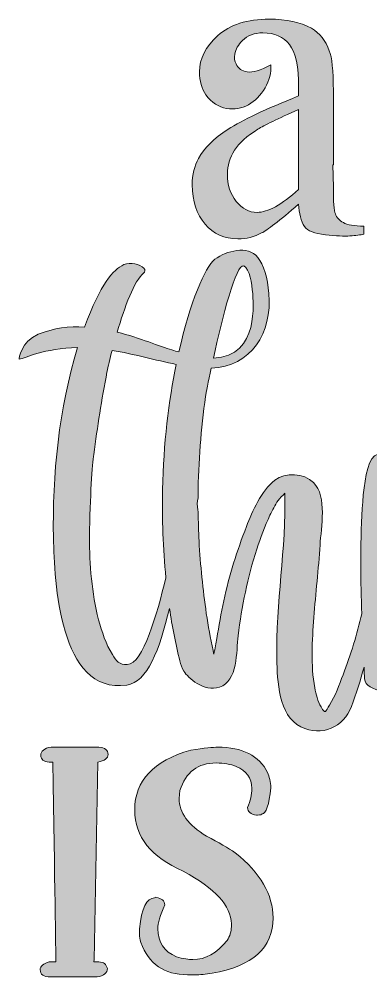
# Model space of a CAD drawing. Header units: inches. Extents: x 129 to 952, y -977 to -102.
# Drawn here: x 129 to 284.8, y -577 to -152.7 of the extents above; entities that cross this region are included whole.
import ezdxf

# ---------------------------------------------------------------- set-up
doc = ezdxf.new("R2010")
doc.units = ezdxf.units.IN
doc.header["$MEASUREMENT"] = 0
doc.layers.add('Layer 1', color=7, linetype='Continuous')

# ---------------------------------------------------------------- blocks, each defined once
blk = doc.blocks.new('block 2')
at = {"layer": 'Layer 1', "true_color": 0xffffff}
h = blk.add_hatch(color=7, dxfattribs=at)
h.dxf.hatch_style = 2
edge = h.paths.add_edge_path()
edge.add_spline(control_points=[(225.9, -250.02), (229.67, -250.02), (233.18, -249.15), (236.42, -247.39), (238.72, -246.31), (244.18, -242.06), (252.82, -234.64), (252.95, -238.83), (253.83, -242.13), (255.45, -244.56), (256.79, -246.45), (259.86, -247.66), (264.66, -248.2), (269.44, -248.74), (273.09, -248.91), (275.58, -248.71), (278.08, -248.51), (280.14, -248.27), (281.76, -248), (281.76, -248), (281.76, -244.36), (281.76, -244.36), (277.44, -244.36), (274.4, -243.85), (272.65, -242.84), (270.89, -241.83), (269.71, -240.55), (269.11, -238.99), (268.5, -237.44), (268.2, -233.5), (268.2, -227.15), (268.2, -227.15), (267.99, -217.24), (267.99, -217.24), (267.99, -217.24), (268.2, -217.24), (268.2, -217.24), (268.2, -217.1), (268.2, -216.9), (268.2, -216.63), (268.2, -216.36), (268.2, -216.09), (268.2, -215.82), (268.2, -215.82), (268.2, -184.45), (268.2, -184.45), (268.2, -175.41), (267.59, -169.47), (266.38, -166.64), (264.76, -162.19), (262.13, -158.88), (258.48, -156.72), (253.62, -154.03), (247.42, -152.68), (239.86, -152.68), (230.01, -152.68), (222.39, -155.11), (216.99, -159.96), (211.6, -164.82), (208.9, -170.15), (208.9, -175.95), (208.9, -180.13), (209.84, -183.57), (211.73, -186.27), (214.29, -189.65), (217.33, -191.64), (220.84, -192.24), (224.35, -192.85), (227.58, -192.31), (230.55, -190.62), (233.52, -188.94), (235.98, -186.44), (237.94, -183.14), (239.89, -179.83), (240.74, -176.42), (240.47, -172.92), (235.88, -175.34), (232.41, -176.39), (230.05, -176.05), (227.68, -175.72), (226.03, -174.53), (225.09, -172.51), (224.41, -171.3), (224.21, -169.88), (224.48, -168.26), (224.89, -165.97), (226.03, -163.94), (227.92, -162.19), (230.21, -159.9), (233.25, -158.75), (237.03, -158.75), (242.16, -158.75), (246.07, -160.47), (248.77, -163.91), (251.47, -167.35), (252.82, -173.72), (252.82, -183.03), (252.82, -183.03), (252.82, -186.68), (252.82, -186.68), (238.24, -192.48), (227.82, -197.4), (221.55, -201.45), (215.27, -205.5), (210.92, -209.82), (208.49, -214.4), (206.6, -217.64), (205.66, -221.56), (205.66, -226.14), (205.66, -233.29), (207.55, -239.06), (211.33, -243.45), (215.1, -247.83), (219.96, -250.02), (225.9, -250.02)], knot_values=[0, 0, 0, 0, 1, 1, 1, 2, 2, 2, 3, 3, 3, 4, 4, 4, 5, 5, 5, 6, 6, 6, 7, 7, 7, 8, 8, 8, 9, 9, 9, 10, 10, 10, 11, 11, 11, 12, 12, 12, 13, 13, 13, 14, 14, 14, 15, 15, 15, 16, 16, 16, 17, 17, 17, 18, 18, 18, 19, 19, 19, 20, 20, 20, 21, 21, 21, 22, 22, 22, 23, 23, 23, 24, 24, 24, 25, 25, 25, 26, 26, 26, 27, 27, 27, 28, 28, 28, 29, 29, 29, 30, 30, 30, 31, 31, 31, 32, 32, 32, 33, 33, 33, 34, 34, 34, 35, 35, 35, 36, 36, 36, 37, 37, 37, 38, 38, 38, 38], degree=3, periodic=1)
edge = h.paths.add_edge_path()
edge.add_spline(control_points=[(224.38, -210.76), (226.47, -207.52), (229.95, -204.42), (234.8, -201.45), (237.5, -199.7), (243.51, -196.8), (252.82, -192.75), (252.82, -192.75), (252.82, -228.17), (252.82, -228.17), (245.26, -234.91), (239.12, -238.28), (234.4, -238.28), (230.89, -238.28), (227.82, -236.67), (225.19, -233.43), (222.56, -230.19), (221.24, -226.14), (221.24, -221.29), (221.24, -217.51), (222.29, -214), (224.38, -210.76)], knot_values=[0, 0, 0, 0, 1, 1, 1, 2, 2, 2, 3, 3, 3, 4, 4, 4, 5, 5, 5, 6, 6, 6, 7, 7, 7, 7], degree=3, periodic=1)
h = blk.add_hatch(color=7, dxfattribs=at)
h.dxf.hatch_style = 2
edge = h.paths.add_edge_path()
edge.add_spline(control_points=[(144.18, -382.53), (144.61, -401.56), (146.65, -452.04), (176.65, -447.71), (185.82, -446.44), (191.18, -431.99), (195.6, -413.72), (196.79, -421.62), (198.32, -429.35), (200.19, -437), (200.61, -438.62), (201.04, -440.23), (201.97, -441.59), (203.84, -444.48), (210.72, -450.85), (217.78, -448.65), (225.94, -446.1), (225.17, -432.67), (226.02, -425.87), (227.64, -412.87), (230.19, -400.04), (234.26, -387.54), (235.96, -382.44), (237.75, -377.34), (240.13, -372.5), (241.15, -370.21), (242.34, -368), (243.7, -365.96), (244.29, -365.02), (245.82, -363.75), (246.67, -362.64), (247.35, -387.2), (242.68, -411.51), (243.19, -436.07), (243.36, -445.67), (243.78, -461.22), (253.81, -466.24), (263.07, -470.74), (272.85, -466.32), (276.25, -457.23), (278.35, -451.59), (280.19, -445.77), (281.79, -439.84), (281.88, -441.55), (281.96, -443.27), (282.04, -444.99), (282.3, -450.68), (297.42, -452.81), (297.59, -447.03), (297.59, -446.27), (297.68, -445.42), (297.68, -444.65), (297.68, -444.65), (297.76, -444.65), (297.76, -444.65), (297.76, -444.23), (297.68, -443.63), (297.68, -443.12), (297.76, -431.31), (297.17, -418.22), (299.21, -406.92), (302.01, -379.04), (313.49, -356.61), (322.58, -359.92), (327.42, -361.71), (323.94, -388.65), (317.91, -388.82), (314.85, -388.9), (314, -385.5), (315.36, -383.46), (316.97, -381.08), (310.17, -381.17), (309.24, -381.76), (307.28, -384.31), (307.62, -389.92), (311.45, -392.47), (317.23, -396.38), (322.41, -394.26), (327.59, -389.07), (337.37, -379.47), (338.98, -348.79), (325.13, -348.03), (311.36, -347.26), (303.88, -365.45), (298.1, -380.32), (297.42, -382.02), (296.83, -383.63), (296.23, -385.33), (296.32, -380.83), (296.49, -376.24), (296.66, -371.82), (297.08, -364), (297, -357.46), (298.7, -348.7), (299.8, -343.27), (287.57, -343.44), (285.19, -347.43), (282.47, -352.1), (281.45, -361.88), (281.02, -369.44), (280.51, -377.77), (280.34, -386.27), (280.34, -394.6), (280.38, -401.77), (280.56, -408.94), (280.79, -416.1), (278.7, -425.18), (275.98, -434.15), (272.51, -443.12), (270.81, -447.71), (269.11, -452.38), (266.47, -456.55), (264.77, -459.44), (264.69, -460.88), (262.82, -457.4), (261.29, -454.85), (260.53, -451.79), (260.01, -448.9), (258.06, -438.79), (258.83, -427.99), (259.59, -417.71), (260.35, -407.09), (261.63, -396.38), (262.31, -385.59), (262.82, -377.94), (265.54, -364.17), (259.42, -357.97), (255.26, -353.72), (246.93, -353.29), (242.25, -356.95), (236.22, -361.79), (232.39, -370.46), (229.68, -377.51), (225.51, -388.14), (222.11, -399.1), (219.65, -410.4), (218.37, -415.84), (217.52, -421.54), (216.5, -427.14), (216.16, -429.01), (215.82, -431.48), (215.23, -433.94), (215.14, -433.35), (215.06, -432.84), (214.89, -432.33), (213.78, -426.98), (212.76, -421.45), (211.91, -415.93), (210.38, -405.3), (209.28, -394.68), (208.68, -383.89), (208.52, -379.64), (208.35, -375.22), (208.26, -370.8), (208.26, -370.8), (208.26, -370.72), (208.26, -370.72), (208.26, -370.46), (208.17, -370.29), (208.17, -370.04), (207.75, -368.17), (207.92, -366.55), (208.26, -364.77), (208.26, -364.37), (208.26, -363.9), (208.26, -363.49), (208.43, -348.88), (209.53, -334.26), (211.57, -319.81), (211.83, -318.2), (212.76, -313.44), (214.04, -307.32), (231.8, -306.72), (241.23, -291.51), (239.62, -274.26), (239.11, -267.21), (237.41, -261.6), (234.69, -258.2), (230.19, -252.76), (220.84, -255.31), (215.74, -259.05), (211.23, -262.53), (204.77, -278.08), (199.76, -300.09), (198.74, -299.84), (197.72, -299.58), (196.7, -299.24), (191.35, -297.8), (182.6, -293.89), (172.4, -291.34), (175.63, -280.21), (180.05, -268.4), (184.13, -265.25), (184.81, -264.74), (184.89, -263.64), (184.29, -263.04), (182.26, -261.09), (178.52, -260.24), (175.29, -261.43), (170.61, -263.81), (165.17, -269.59), (157.95, -289.13), (151.24, -288.71), (144.27, -289.47), (137.47, -292.28), (129.65, -295.42), (128.97, -303.32), (128.97, -303.32), (131.77, -302.9), (139.93, -298.48), (154.89, -298.22), (146.65, -324.91), (143.59, -354.91), (144.18, -382.53)], knot_values=[0, 0, 0, 0, 1, 1, 1, 2, 2, 2, 3, 3, 3, 4, 4, 4, 5, 5, 5, 6, 6, 6, 7, 7, 7, 8, 8, 8, 9, 9, 9, 10, 10, 10, 11, 11, 11, 12, 12, 12, 13, 13, 13, 14, 14, 14, 15, 15, 15, 16, 16, 16, 17, 17, 17, 18, 18, 18, 19, 19, 19, 20, 20, 20, 21, 21, 21, 22, 22, 22, 23, 23, 23, 24, 24, 24, 25, 25, 25, 26, 26, 26, 27, 27, 27, 28, 28, 28, 29, 29, 29, 30, 30, 30, 31, 31, 31, 32, 32, 32, 33, 33, 33, 34, 34, 34, 35, 35, 35, 36, 36, 36, 37, 37, 37, 38, 38, 38, 39, 39, 39, 40, 40, 40, 41, 41, 41, 42, 42, 42, 43, 43, 43, 44, 44, 44, 45, 45, 45, 46, 46, 46, 47, 47, 47, 48, 48, 48, 49, 49, 49, 50, 50, 50, 51, 51, 51, 52, 52, 52, 53, 53, 53, 54, 54, 54, 55, 55, 55, 56, 56, 56, 57, 57, 57, 58, 58, 58, 59, 59, 59, 60, 60, 60, 61, 61, 61, 62, 62, 62, 63, 63, 63, 64, 64, 64, 65, 65, 65, 66, 66, 66, 67, 67, 67, 68, 68, 68, 69, 69, 69, 70, 70, 70, 71, 71, 71, 71], degree=3, periodic=1)
edge = h.paths.add_edge_path()
edge.add_spline(control_points=[(228.48, -262.02), (231.21, -263.3), (232.06, -269.93), (232.48, -274.26), (232.39, -276.81), (235.96, -302.13), (215.06, -302.81), (218.97, -285.14), (225.17, -260.58), (228.48, -262.02)], knot_values=[0, 0, 0, 0, 1, 1, 1, 2, 2, 2, 3, 3, 3, 3], degree=3, periodic=1)
edge = h.paths.add_edge_path()
edge.add_spline(control_points=[(162.11, -345.56), (163.56, -333.32), (165.6, -321.17), (167.89, -309.02), (168.4, -306.55), (169.17, -303.24), (170.19, -299.41), (179.53, -301.03), (189.48, -303.83), (198.57, -305.62), (195.34, -321.76), (192.88, -340.89), (192.54, -361.11), (192.28, -374.03), (192.71, -387.12), (193.98, -400.2), (190.07, -416.18), (183.96, -438.28), (176.9, -438.62), (173.33, -438.79), (172.06, -437.09), (170.27, -434.2), (167.47, -429.52), (165.6, -424.09), (164.15, -418.73), (161.18, -406.92), (160.07, -394.34), (160.16, -382.19), (160.33, -363.92), (161.43, -349.72), (162.11, -345.56)], knot_values=[0, 0, 0, 0, 1, 1, 1, 2, 2, 2, 3, 3, 3, 4, 4, 4, 5, 5, 5, 6, 6, 6, 7, 7, 7, 8, 8, 8, 9, 9, 9, 10, 10, 10, 10], degree=3, periodic=1)
h = blk.add_hatch(color=7, dxfattribs=at)
h.dxf.hatch_style = 2
edge = h.paths.add_edge_path()
edge.add_spline(control_points=[(138.29, -573.79), (138.29, -575.91), (139.8, -576.97), (142.82, -576.97), (142.82, -576.97), (163.55, -576.97), (163.55, -576.97), (166.57, -576.5), (168.08, -575.27), (168.08, -573.29), (167.61, -571.36), (166.36, -570.39), (164.33, -570.39), (164.33, -570.39), (162, -570.39), (162, -570.39), (162, -570.2), (162.07, -569.92), (162.21, -569.54), (162.21, -569.54), (163.84, -481.86), (163.84, -481.86), (166.86, -481.3), (168.37, -480.14), (168.37, -478.39), (168.37, -476.55), (167.02, -475.49), (164.33, -475.21), (164.33, -475.21), (143.1, -475.21), (143.1, -475.21), (140.08, -475.68), (138.57, -476.93), (138.57, -478.96), (138.57, -480.61), (139.82, -481.58), (142.32, -481.86), (142.32, -481.86), (143.88, -481.86), (143.88, -481.86), (144.78, -535.74), (145.23, -565.25), (145.23, -570.39), (145.23, -570.39), (142.32, -570.39), (142.32, -570.39), (139.63, -571.1), (138.29, -572.23), (138.29, -573.79)], knot_values=[0, 0, 0, 0, 1, 1, 1, 2, 2, 2, 3, 3, 3, 4, 4, 4, 5, 5, 5, 6, 6, 6, 7, 7, 7, 8, 8, 8, 9, 9, 9, 10, 10, 10, 11, 11, 11, 12, 12, 12, 13, 13, 13, 14, 14, 14, 15, 15, 15, 16, 16, 16, 16], degree=3, periodic=1)
h = blk.add_hatch(color=7, dxfattribs=at)
h.dxf.hatch_style = 2
edge = h.paths.add_edge_path()
edge.add_spline(control_points=[(189.6, -541.73), (189.6, -541.73), (188.96, -542.01), (188.96, -542.01), (185.47, -542.01), (183.25, -546.57), (182.31, -555.67), (182.31, -555.67), (182.31, -558.15), (182.31, -558.15), (182.31, -559.14), (182.5, -560.34), (182.87, -561.76), (186.36, -571.29), (193.25, -576.05), (203.54, -576.05), (203.54, -576.05), (206.58, -576.05), (206.58, -576.05), (209.17, -576.05), (211.79, -575.84), (214.44, -575.41), (232.46, -572.26), (241.47, -564.07), (241.47, -550.86), (241.47, -540.62), (235.9, -531), (224.77, -521.99), (221.7, -519.86), (217.45, -517.43), (212.03, -514.7), (203.92, -509.7), (199.86, -504.13), (199.86, -498), (199.86, -498), (200.21, -494.39), (200.21, -494.39), (202.85, -486.27), (208.21, -482.21), (216.28, -482.21), (219.72, -482.21), (222.67, -482.74), (225.12, -483.77), (229.74, -485.61), (232.06, -488.84), (232.06, -493.47), (232.06, -496.2), (231.44, -499.03), (230.22, -501.96), (230.22, -503.85), (231.54, -504.96), (234.18, -505.29), (234.18, -505.29), (234.53, -505.29), (234.53, -505.29), (235.95, -505.29), (236.66, -505.1), (236.66, -504.72), (238.4, -504.72), (239.7, -500.87), (240.55, -493.18), (240.31, -490.54), (239.82, -488.3), (239.06, -486.46), (235.34, -478.96), (227.95, -475.21), (216.91, -475.21), (215.07, -475.21), (211.11, -475.63), (205.02, -476.48), (188.46, -481.34), (180.18, -490.14), (180.18, -502.88), (180.18, -502.88), (180.18, -503.16), (180.18, -503.16), (180.18, -514.91), (187.36, -523.92), (201.7, -530.19), (215.9, -537.79), (223, -545.58), (223, -553.55), (223, -553.55), (223, -554.75), (223, -554.75), (223, -556.87), (222.38, -558.9), (221.16, -560.84), (216.58, -566.5), (211.51, -569.33), (205.94, -569.33), (204.15, -569.33), (201.72, -568.93), (198.65, -568.13), (193.18, -565.72), (190.45, -561.57), (190.45, -555.67), (190.45, -553.31), (191.46, -549.77), (193.49, -545.06), (193.49, -543.31), (192.19, -542.2), (189.6, -541.73)], knot_values=[0, 0, 0, 0, 1, 1, 1, 2, 2, 2, 3, 3, 3, 4, 4, 4, 5, 5, 5, 6, 6, 6, 7, 7, 7, 8, 8, 8, 9, 9, 9, 10, 10, 10, 11, 11, 11, 12, 12, 12, 13, 13, 13, 14, 14, 14, 15, 15, 15, 16, 16, 16, 17, 17, 17, 18, 18, 18, 19, 19, 19, 20, 20, 20, 21, 21, 21, 22, 22, 22, 23, 23, 23, 24, 24, 24, 25, 25, 25, 26, 26, 26, 27, 27, 27, 28, 28, 28, 29, 29, 29, 30, 30, 30, 31, 31, 31, 32, 32, 32, 33, 33, 33, 34, 34, 34, 34], degree=3, periodic=1)
at = {"layer": 'Layer 1', "lineweight": 0}
for points, knots in [([(225.9, -250.02), (229.67, -250.02), (233.18, -249.15), (236.42, -247.39), (238.72, -246.31), (244.18, -242.06), (252.82, -234.64), (252.95, -238.83), (253.83, -242.13), (255.45, -244.56), (256.79, -246.45), (259.86, -247.66), (264.66, -248.2), (269.44, -248.74), (273.09, -248.91), (275.58, -248.71), (278.08, -248.51), (280.14, -248.27), (281.76, -248), (281.76, -248), (281.76, -244.36), (281.76, -244.36), (277.44, -244.36), (274.4, -243.85), (272.65, -242.84), (270.89, -241.83), (269.71, -240.55), (269.11, -238.99), (268.5, -237.44), (268.2, -233.5), (268.2, -227.15), (268.2, -227.15), (267.99, -217.24), (267.99, -217.24), (267.99, -217.24), (268.2, -217.24), (268.2, -217.24), (268.2, -217.1), (268.2, -216.9), (268.2, -216.63), (268.2, -216.36), (268.2, -216.09), (268.2, -215.82), (268.2, -215.82), (268.2, -184.45), (268.2, -184.45), (268.2, -175.41), (267.59, -169.47), (266.38, -166.64), (264.76, -162.19), (262.13, -158.88), (258.48, -156.72), (253.62, -154.03), (247.42, -152.68), (239.86, -152.68), (230.01, -152.68), (222.39, -155.11), (216.99, -159.96), (211.6, -164.82), (208.9, -170.15), (208.9, -175.95), (208.9, -180.13), (209.84, -183.57), (211.73, -186.27), (214.29, -189.65), (217.33, -191.64), (220.84, -192.24), (224.35, -192.85), (227.58, -192.31), (230.55, -190.62), (233.52, -188.94), (235.98, -186.44), (237.94, -183.14), (239.89, -179.83), (240.74, -176.42), (240.47, -172.92), (235.88, -175.34), (232.41, -176.39), (230.05, -176.05), (227.68, -175.72), (226.03, -174.53), (225.09, -172.51), (224.41, -171.3), (224.21, -169.88), (224.48, -168.26), (224.89, -165.97), (226.03, -163.94), (227.92, -162.19), (230.21, -159.9), (233.25, -158.75), (237.03, -158.75), (242.16, -158.75), (246.07, -160.47), (248.77, -163.91), (251.47, -167.35), (252.82, -173.72), (252.82, -183.03), (252.82, -183.03), (252.82, -186.68), (252.82, -186.68), (238.24, -192.48), (227.82, -197.4), (221.55, -201.45), (215.27, -205.5), (210.92, -209.82), (208.49, -214.4), (206.6, -217.64), (205.66, -221.56), (205.66, -226.14), (205.66, -233.29), (207.55, -239.06), (211.33, -243.45), (215.1, -247.83), (219.96, -250.02), (225.9, -250.02)], [0, 0, 0, 0, 1, 1, 1, 2, 2, 2, 3, 3, 3, 4, 4, 4, 5, 5, 5, 6, 6, 6, 7, 7, 7, 8, 8, 8, 9, 9, 9, 10, 10, 10, 11, 11, 11, 12, 12, 12, 13, 13, 13, 14, 14, 14, 15, 15, 15, 16, 16, 16, 17, 17, 17, 18, 18, 18, 19, 19, 19, 20, 20, 20, 21, 21, 21, 22, 22, 22, 23, 23, 23, 24, 24, 24, 25, 25, 25, 26, 26, 26, 27, 27, 27, 28, 28, 28, 29, 29, 29, 30, 30, 30, 31, 31, 31, 32, 32, 32, 33, 33, 33, 34, 34, 34, 35, 35, 35, 36, 36, 36, 37, 37, 37, 38, 38, 38, 38]), ([(224.38, -210.76), (226.47, -207.52), (229.95, -204.42), (234.8, -201.45), (237.5, -199.7), (243.51, -196.8), (252.82, -192.75), (252.82, -192.75), (252.82, -228.17), (252.82, -228.17), (245.26, -234.91), (239.12, -238.28), (234.4, -238.28), (230.89, -238.28), (227.82, -236.67), (225.19, -233.43), (222.56, -230.19), (221.24, -226.14), (221.24, -221.29), (221.24, -217.51), (222.29, -214), (224.38, -210.76)], [0, 0, 0, 0, 1, 1, 1, 2, 2, 2, 3, 3, 3, 4, 4, 4, 5, 5, 5, 6, 6, 6, 7, 7, 7, 7]), ([(144.18, -382.53), (144.61, -401.56), (146.65, -452.04), (176.65, -447.71), (185.82, -446.44), (191.18, -431.99), (195.6, -413.72), (196.79, -421.62), (198.32, -429.35), (200.19, -437), (200.61, -438.62), (201.04, -440.23), (201.97, -441.59), (203.84, -444.48), (210.72, -450.85), (217.78, -448.65), (225.94, -446.1), (225.17, -432.67), (226.02, -425.87), (227.64, -412.87), (230.19, -400.04), (234.26, -387.54), (235.96, -382.44), (237.75, -377.34), (240.13, -372.5), (241.15, -370.21), (242.34, -368), (243.7, -365.96), (244.29, -365.02), (245.82, -363.75), (246.67, -362.64), (247.35, -387.2), (242.68, -411.51), (243.19, -436.07), (243.36, -445.67), (243.78, -461.22), (253.81, -466.24), (263.07, -470.74), (272.85, -466.32), (276.25, -457.23), (278.35, -451.59), (280.19, -445.77), (281.79, -439.84), (281.88, -441.55), (281.96, -443.27), (282.04, -444.99), (282.3, -450.68), (297.42, -452.81), (297.59, -447.03), (297.59, -446.27), (297.68, -445.42), (297.68, -444.65), (297.68, -444.65), (297.76, -444.65), (297.76, -444.65), (297.76, -444.23), (297.68, -443.63), (297.68, -443.12), (297.76, -431.31), (297.17, -418.22), (299.21, -406.92), (302.01, -379.04), (313.49, -356.61), (322.58, -359.92), (327.42, -361.71), (323.94, -388.65), (317.91, -388.82), (314.85, -388.9), (314, -385.5), (315.36, -383.46), (316.97, -381.08), (310.17, -381.17), (309.24, -381.76), (307.28, -384.31), (307.62, -389.92), (311.45, -392.47), (317.23, -396.38), (322.41, -394.26), (327.59, -389.07), (337.37, -379.47), (338.98, -348.79), (325.13, -348.03), (311.36, -347.26), (303.88, -365.45), (298.1, -380.32), (297.42, -382.02), (296.83, -383.63), (296.23, -385.33), (296.32, -380.83), (296.49, -376.24), (296.66, -371.82), (297.08, -364), (297, -357.46), (298.7, -348.7), (299.8, -343.27), (287.57, -343.44), (285.19, -347.43), (282.47, -352.1), (281.45, -361.88), (281.02, -369.44), (280.51, -377.77), (280.34, -386.27), (280.34, -394.6), (280.38, -401.77), (280.56, -408.94), (280.79, -416.1), (278.7, -425.18), (275.98, -434.15), (272.51, -443.12), (270.81, -447.71), (269.11, -452.38), (266.47, -456.55), (264.77, -459.44), (264.69, -460.88), (262.82, -457.4), (261.29, -454.85), (260.53, -451.79), (260.01, -448.9), (258.06, -438.79), (258.83, -427.99), (259.59, -417.71), (260.35, -407.09), (261.63, -396.38), (262.31, -385.59), (262.82, -377.94), (265.54, -364.17), (259.42, -357.97), (255.26, -353.72), (246.93, -353.29), (242.25, -356.95), (236.22, -361.79), (232.39, -370.46), (229.68, -377.51), (225.51, -388.14), (222.11, -399.1), (219.65, -410.4), (218.37, -415.84), (217.52, -421.54), (216.5, -427.14), (216.16, -429.01), (215.82, -431.48), (215.23, -433.94), (215.14, -433.35), (215.06, -432.84), (214.89, -432.33), (213.78, -426.98), (212.76, -421.45), (211.91, -415.93), (210.38, -405.3), (209.28, -394.68), (208.68, -383.89), (208.52, -379.64), (208.35, -375.22), (208.26, -370.8), (208.26, -370.8), (208.26, -370.72), (208.26, -370.72), (208.26, -370.46), (208.17, -370.29), (208.17, -370.04), (207.75, -368.17), (207.92, -366.55), (208.26, -364.77), (208.26, -364.37), (208.26, -363.9), (208.26, -363.49), (208.43, -348.88), (209.53, -334.26), (211.57, -319.81), (211.83, -318.2), (212.76, -313.44), (214.04, -307.32), (231.8, -306.72), (241.23, -291.51), (239.62, -274.26), (239.11, -267.21), (237.41, -261.6), (234.69, -258.2), (230.19, -252.76), (220.84, -255.31), (215.74, -259.05), (211.23, -262.53), (204.77, -278.08), (199.76, -300.09), (198.74, -299.84), (197.72, -299.58), (196.7, -299.24), (191.35, -297.8), (182.6, -293.89), (172.4, -291.34), (175.63, -280.21), (180.05, -268.4), (184.13, -265.25), (184.81, -264.74), (184.89, -263.64), (184.29, -263.04), (182.26, -261.09), (178.52, -260.24), (175.29, -261.43), (170.61, -263.81), (165.17, -269.59), (157.95, -289.13), (151.24, -288.71), (144.27, -289.47), (137.47, -292.28), (129.65, -295.42), (128.97, -303.32), (128.97, -303.32), (131.77, -302.9), (139.93, -298.48), (154.89, -298.22), (146.65, -324.91), (143.59, -354.91), (144.18, -382.53)], [0, 0, 0, 0, 1, 1, 1, 2, 2, 2, 3, 3, 3, 4, 4, 4, 5, 5, 5, 6, 6, 6, 7, 7, 7, 8, 8, 8, 9, 9, 9, 10, 10, 10, 11, 11, 11, 12, 12, 12, 13, 13, 13, 14, 14, 14, 15, 15, 15, 16, 16, 16, 17, 17, 17, 18, 18, 18, 19, 19, 19, 20, 20, 20, 21, 21, 21, 22, 22, 22, 23, 23, 23, 24, 24, 24, 25, 25, 25, 26, 26, 26, 27, 27, 27, 28, 28, 28, 29, 29, 29, 30, 30, 30, 31, 31, 31, 32, 32, 32, 33, 33, 33, 34, 34, 34, 35, 35, 35, 36, 36, 36, 37, 37, 37, 38, 38, 38, 39, 39, 39, 40, 40, 40, 41, 41, 41, 42, 42, 42, 43, 43, 43, 44, 44, 44, 45, 45, 45, 46, 46, 46, 47, 47, 47, 48, 48, 48, 49, 49, 49, 50, 50, 50, 51, 51, 51, 52, 52, 52, 53, 53, 53, 54, 54, 54, 55, 55, 55, 56, 56, 56, 57, 57, 57, 58, 58, 58, 59, 59, 59, 60, 60, 60, 61, 61, 61, 62, 62, 62, 63, 63, 63, 64, 64, 64, 65, 65, 65, 66, 66, 66, 67, 67, 67, 68, 68, 68, 69, 69, 69, 70, 70, 70, 71, 71, 71, 71]), ([(228.48, -262.02), (231.21, -263.3), (232.06, -269.93), (232.48, -274.26), (232.39, -276.81), (235.96, -302.13), (215.06, -302.81), (218.97, -285.14), (225.17, -260.58), (228.48, -262.02)], [0, 0, 0, 0, 1, 1, 1, 2, 2, 2, 3, 3, 3, 3]), ([(162.11, -345.56), (163.56, -333.32), (165.6, -321.17), (167.89, -309.02), (168.4, -306.55), (169.17, -303.24), (170.19, -299.41), (179.53, -301.03), (189.48, -303.83), (198.57, -305.62), (195.34, -321.76), (192.88, -340.89), (192.54, -361.11), (192.28, -374.03), (192.71, -387.12), (193.98, -400.2), (190.07, -416.18), (183.96, -438.28), (176.9, -438.62), (173.33, -438.79), (172.06, -437.09), (170.27, -434.2), (167.47, -429.52), (165.6, -424.09), (164.15, -418.73), (161.18, -406.92), (160.07, -394.34), (160.16, -382.19), (160.33, -363.92), (161.43, -349.72), (162.11, -345.56)], [0, 0, 0, 0, 1, 1, 1, 2, 2, 2, 3, 3, 3, 4, 4, 4, 5, 5, 5, 6, 6, 6, 7, 7, 7, 8, 8, 8, 9, 9, 9, 10, 10, 10, 10]), ([(138.29, -573.79), (138.29, -575.91), (139.8, -576.97), (142.82, -576.97), (142.82, -576.97), (163.55, -576.97), (163.55, -576.97), (166.57, -576.5), (168.08, -575.27), (168.08, -573.29), (167.61, -571.36), (166.36, -570.39), (164.33, -570.39), (164.33, -570.39), (162, -570.39), (162, -570.39), (162, -570.2), (162.07, -569.92), (162.21, -569.54), (162.21, -569.54), (163.84, -481.86), (163.84, -481.86), (166.86, -481.3), (168.37, -480.14), (168.37, -478.39), (168.37, -476.55), (167.02, -475.49), (164.33, -475.21), (164.33, -475.21), (143.1, -475.21), (143.1, -475.21), (140.08, -475.68), (138.57, -476.93), (138.57, -478.96), (138.57, -480.61), (139.82, -481.58), (142.32, -481.86), (142.32, -481.86), (143.88, -481.86), (143.88, -481.86), (144.78, -535.74), (145.23, -565.25), (145.23, -570.39), (145.23, -570.39), (142.32, -570.39), (142.32, -570.39), (139.63, -571.1), (138.29, -572.23), (138.29, -573.79)], [0, 0, 0, 0, 1, 1, 1, 2, 2, 2, 3, 3, 3, 4, 4, 4, 5, 5, 5, 6, 6, 6, 7, 7, 7, 8, 8, 8, 9, 9, 9, 10, 10, 10, 11, 11, 11, 12, 12, 12, 13, 13, 13, 14, 14, 14, 15, 15, 15, 16, 16, 16, 16]), ([(189.6, -541.73), (189.6, -541.73), (188.96, -542.01), (188.96, -542.01), (185.47, -542.01), (183.25, -546.57), (182.31, -555.67), (182.31, -555.67), (182.31, -558.15), (182.31, -558.15), (182.31, -559.14), (182.5, -560.34), (182.87, -561.76), (186.36, -571.29), (193.25, -576.05), (203.54, -576.05), (203.54, -576.05), (206.58, -576.05), (206.58, -576.05), (209.17, -576.05), (211.79, -575.84), (214.44, -575.41), (232.46, -572.26), (241.47, -564.07), (241.47, -550.86), (241.47, -540.62), (235.9, -531), (224.77, -521.99), (221.7, -519.86), (217.45, -517.43), (212.03, -514.7), (203.92, -509.7), (199.86, -504.13), (199.86, -498), (199.86, -498), (200.21, -494.39), (200.21, -494.39), (202.85, -486.27), (208.21, -482.21), (216.28, -482.21), (219.72, -482.21), (222.67, -482.74), (225.12, -483.77), (229.74, -485.61), (232.06, -488.84), (232.06, -493.47), (232.06, -496.2), (231.44, -499.03), (230.22, -501.96), (230.22, -503.85), (231.54, -504.96), (234.18, -505.29), (234.18, -505.29), (234.53, -505.29), (234.53, -505.29), (235.95, -505.29), (236.66, -505.1), (236.66, -504.72), (238.4, -504.72), (239.7, -500.87), (240.55, -493.18), (240.31, -490.54), (239.82, -488.3), (239.06, -486.46), (235.34, -478.96), (227.95, -475.21), (216.91, -475.21), (215.07, -475.21), (211.11, -475.63), (205.02, -476.48), (188.46, -481.34), (180.18, -490.14), (180.18, -502.88), (180.18, -502.88), (180.18, -503.16), (180.18, -503.16), (180.18, -514.91), (187.36, -523.92), (201.7, -530.19), (215.9, -537.79), (223, -545.58), (223, -553.55), (223, -553.55), (223, -554.75), (223, -554.75), (223, -556.87), (222.38, -558.9), (221.16, -560.84), (216.58, -566.5), (211.51, -569.33), (205.94, -569.33), (204.15, -569.33), (201.72, -568.93), (198.65, -568.13), (193.18, -565.72), (190.45, -561.57), (190.45, -555.67), (190.45, -553.31), (191.46, -549.77), (193.49, -545.06), (193.49, -543.31), (192.19, -542.2), (189.6, -541.73)], [0, 0, 0, 0, 1, 1, 1, 2, 2, 2, 3, 3, 3, 4, 4, 4, 5, 5, 5, 6, 6, 6, 7, 7, 7, 8, 8, 8, 9, 9, 9, 10, 10, 10, 11, 11, 11, 12, 12, 12, 13, 13, 13, 14, 14, 14, 15, 15, 15, 16, 16, 16, 17, 17, 17, 18, 18, 18, 19, 19, 19, 20, 20, 20, 21, 21, 21, 22, 22, 22, 23, 23, 23, 24, 24, 24, 25, 25, 25, 26, 26, 26, 27, 27, 27, 28, 28, 28, 29, 29, 29, 30, 30, 30, 31, 31, 31, 32, 32, 32, 33, 33, 33, 34, 34, 34, 34])]:
    blk.add_open_spline(points, degree=3, knots=knots, dxfattribs=at)

msp = doc.modelspace()

# ---------------------------------------------------------------- block references
at = {"layer": 'Layer 1'}
msp.add_blockref('block 2', (0, 0), dxfattribs=at)

doc.saveas('drawing.dxf')
